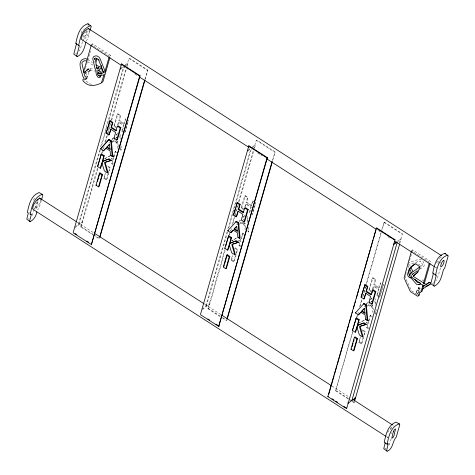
<?xml version="1.0" encoding="UTF-8"?>
<svg xmlns="http://www.w3.org/2000/svg" width="475" height="475" viewBox="0 0 475 475"><rect width="100%" height="100%" fill="white"/><g stroke="black" fill="none" stroke-linecap="round" stroke-linejoin="round"><path stroke-width="0.36" stroke-dasharray="2.38 1.78" d="M88.516 72.188L88.457 74.017L87.157 76.908M405.335 275.518L405.703 278.593L411.516 290.664L418.018 295.153M399.825 243.39L402.361 233.712L384.269 222.08L381.841 229.478M348.674 399.255L354.13 402.758L354.053 402.171L352.806 401.369M90.363 70.894L90.707 69.677L89.763 68.347M36.397 202.047L34.818 208.786L36.189 207.771L37.032 206.073L38.606 199.328M37.584 201.584L36.136 206.275L34.61 207.973M86.444 31.196C86.319 35.15 83.57 37.608 82.721 41.171M87.994 25.798L88.38 24.445M40.981 199.251L39.835 203.235L36.878 207.646L34.853 209.16M89.603 29.688L88.457 33.672L85.5 38.089L83.475 39.597M41.248 200.693L39.288 207.539L37.483 209.819M89.9 31.023L87.774 38.445L86.022 41.652M85.429 68.62L90.511 50.908M92.132 45.238L92.542 43.825L110.521 55.385L110.111 56.81M87.388 78.126L87.471 76.125L86.83 75.448M99.774 149.892L78.363 224.574L78.826 224.871L100.243 150.189M100.593 147.048L123.435 67.385M101.668 145.213L106.97 126.718M107.789 123.874L124.106 66.975M94.169 235.582L80.607 226.86L97.547 167.776M101.828 152.837L102.238 151.418M102.44 150.706L103.461 147.149M104.886 142.173L106.928 135.06M107.13 134.348L109.986 124.391M111.209 120.122L125.893 68.911M126.712 66.067L128.909 58.401L129.764 58.407L147.85 70.039L145.202 79.283M81.071 227.157L98.01 168.073M102.291 153.14L102.701 151.715M103.514 148.871L104.132 146.739M105.557 141.758L107.801 133.932M108.003 133.226L110.859 123.268M111.673 120.418L126.362 69.207M127.175 66.363L127.989 63.519L127.526 63.223L124.367 65.574M116.654 128.09L113.822 126.267L117.343 113.976L117.937 113.78L120.715 115.567L119.385 120.347L124.248 123.524L125.804 118.839L127.472 119.914M113.822 126.267L114.481 125.827L117.937 113.78M117.574 124.889L118.305 122.33L118.958 121.873L123.957 125.085L122.348 130.886L121.843 131.427L124.112 132.887M120.715 115.567L120.181 115.799L118.827 120.68L123.785 123.916L124.403 123.571M118.067 124.794L118.958 121.873M110.301 167.616L109.844 167.901L107.261 166.238L107.772 165.989L110.301 167.616L106.899 179.502L106.37 180.019L103.782 178.357L105.42 172.657M103.782 178.357L104.363 177.87L105.765 172.977M106.37 180.019L108.413 172.894M108.615 172.182L109.844 167.901M113.383 164.819L111.678 163.727L113.121 158.157L111.091 159.072M113.323 156.637L113.685 156.738L115.205 151.436L115.645 151.139L116.755 151.857M111.678 163.727L112.189 163.192L113.602 157.736L111.019 158.947M113.685 156.738L114.154 156.34L115.645 151.139M121.843 131.427L123.488 125.507L118.388 122.229M128.007 121.642L124.682 133.249L128.583 120.626L128.202 120.959M144.816 79.568L147.85 70.039M227.08 231.758L205.669 306.44L206.132 306.743L227.543 232.061M227.899 228.914L250.741 149.257M228.772 227.792L251.406 148.841M220.228 316.647L207.908 308.726L224.853 249.642M228.932 235.422L229.544 233.284M229.746 232.572L230.767 229.021M231.99 224.752L234.234 216.927M234.436 216.214L237.702 204.838M238.515 201.994L253.401 150.07M253.608 149.358L256.215 140.268L257.07 140.279L275.156 151.911L272.507 161.15M208.377 309.023L225.316 249.945M229.597 235.006L230.007 233.587M230.82 230.737L231.432 228.606M233.065 222.917L235.107 215.804M235.309 215.092L238.165 205.135M239.186 201.578L253.662 151.08M254.481 148.236L255.295 145.392L254.832 145.089L251.144 147.832M243.96 209.956L241.128 208.133L244.649 195.848L245.243 195.647L248.021 197.434L246.691 202.219L251.78 205.337L253.11 200.711L252.676 201.008L251.245 205.835L246.127 202.546L247.481 197.671L248.021 197.434M241.128 208.133L241.787 207.7L245.243 195.647M244.874 206.762L245.611 204.197L246.264 203.739L251.263 206.952L249.654 212.758L249.149 213.299L250.794 207.379L245.694 204.096M245.373 206.661L246.264 203.739M237.607 249.488L237.15 249.773L234.561 248.11L235.072 247.855L237.607 249.488L234.199 261.369L233.676 261.885L231.088 260.223L232.726 254.523M231.088 260.223L231.663 259.736L232.869 255.544M234.674 249.256L235.072 247.855M233.676 261.885L235.921 254.048M236.128 253.335L237.15 249.773M240.683 246.685L238.984 245.593L240.427 240.029L238.391 240.938M242.951 233.011L242.505 233.302L240.985 238.604L241.454 238.207L242.951 233.011L244.061 233.724M238.984 245.593L239.495 245.058L240.908 239.602L238.913 240.493M251.982 215.116L255.882 202.493L252.433 214.546M272.323 160.728L275.156 151.911M348.05 398.852L335.576 390.83L352.699 331.122M356.772 316.908L357.182 315.483M359.628 306.957L361.867 299.137M362.686 296.293L365.334 287.054M366.35 283.498L381.027 232.322M335.576 390.83L352.676 332.257M356.957 317.33L357.568 315.192M357.776 314.486L358.791 310.929M360.222 305.953L362.057 299.559M362.87 296.715L365.72 286.763M365.928 286.051L381.211 232.744M381.419 232.032L384.269 222.08M371.628 292.066L368.796 290.243L372.317 277.952L372.911 277.756L375.689 279.543L374.359 284.323L379.222 287.494L380.778 282.815L382.446 283.884M368.796 290.243L369.455 289.803L372.911 277.756M372.548 288.865L373.279 286.306L373.932 285.843L378.931 289.061L377.322 294.862L376.817 295.402L379.086 296.863M375.689 279.543L375.155 279.775L373.801 284.656L378.759 287.886L379.377 287.547M372.839 289.471L373.932 285.843M365.275 331.592L364.818 331.877L362.235 330.214L362.74 329.965L365.275 331.592L361.873 343.473L361.344 343.995L358.756 342.332L360.394 336.633M358.756 342.332L359.338 341.846L360.739 336.953M362.342 331.36L362.74 329.965M361.344 343.995L363.589 336.152M363.797 335.439L364.818 331.877M368.357 328.795L366.652 327.702L368.095 322.133L366.065 323.048M368.297 320.607L368.659 320.714L370.179 315.412L370.619 315.115L372.287 316.19M366.652 327.702L367.163 327.162L368.576 321.712L365.993 322.917M368.659 320.714L369.128 320.316L370.619 315.115M376.817 295.402L378.462 289.483L373.362 286.205M353.667 402.462L354.023 401.203M399.362 243.093L400.585 238.824L401.048 239.127L397.896 241.472M354.13 402.758L354.492 401.506M405.543 274.805L406.968 269.818M408.399 264.836L412.074 252.023M412.276 251.311L412.686 249.886L430.665 261.452L429.501 262.319M419.722 269.604L420.494 265.572L417.311 263.162M391.109 433.776L391.471 432.505M115.377 138.558C110.954 139.638 119.035 144.768 117.313 140.772M117.39 142.233L117.925 141.71M244.002 219.017L241.33 221.938L244.595 224.152L244.613 222.638M244.69 224.105L245.231 223.583M370.352 302.527C365.928 303.608 374.009 308.744 372.287 304.748M372.364 306.209L372.899 305.686L372.792 304.35M82.508 41.859L80.168 49.394L79.087 51.003M440.527 267.989L437.125 278.95L435.688 281.093M34.164 209.368L32.377 214.967L31.392 216.523M391.115 438.924L389.334 444.523L388.342 446.084M86.034 75.347L86.432 74.153M33.517 200.201L34.36 198.497L35.732 197.481M390.474 429.756L391.317 428.058L392.688 427.037M436.335 262.859L438.556 259.546M387.713 432.422L390.676 428.005L393.716 425.742M123.939 123.969L125.37 119.136L125.804 118.839M378.913 287.945L380.344 283.112L380.778 282.815M119.736 149.488L120.959 150.278L121.398 149.696L121.113 146.116M248.36 227.27L248.698 231.562L248.265 232.144L248.033 229.223M111.969 139.359L113.472 137.756M115.977 135.084L117.479 133.487M112.088 139.513L113.567 137.946M116.019 135.327L117.491 133.754M112.112 142.037L113.798 140.57L117.984 143.266L118.4 147.773L117.907 148.313L117.479 143.723L113.103 140.974M115.817 138.083L116.702 137.144M111.257 143.177L113.697 140.57M115.924 138.201L117.218 136.818M239.275 221.225L240.273 220.157M243.283 216.956L244.785 215.353M239.394 221.38L240.374 220.335M242.832 217.716L244.797 215.626M239.05 224.521L241.098 222.442L245.29 225.138L245.706 229.639M366.445 303.869L367.947 302.266M370.452 299.594L372.453 297.463M365.59 305.057L368.048 302.444M370.5 299.826L372.465 297.73M370.791 302.058L371.676 301.12M366.718 306.63L368.772 304.546L372.958 307.242L373.374 311.742L372.881 312.289L372.453 307.699L368.077 304.95L368.671 304.546M371.325 301.714L372.192 300.794M113.121 158.157L113.602 157.736M240.427 240.029L240.908 239.602M368.095 322.133L368.576 321.712M251.245 205.835L251.703 205.443M113.513 156.821L114.154 156.34M368.487 320.797L369.128 320.316M75.507 53.93L76.582 53.129M28.245 219.141L29.183 218.435M432.464 283.486L433.538 282.684M384.726 449.047L386.139 447.99M92.542 43.825L91.372 44.692L108.733 55.854M109.357 56.258L110.521 55.385M120.157 68.703L123.316 66.358M120.62 69.006L123.257 67.046M124.308 66.263L127.989 63.519M75.204 226.925L82.044 221.831L82.508 222.128L75.145 227.614M247.992 150.183L250.093 148.616M247.926 150.872L250.557 148.912M251.613 148.129L255.295 145.392M201.982 309.183L209.35 303.703L209.813 304L202.445 309.48M397.427 241.175L400.585 238.824M412.686 249.886L411.516 250.758L428.878 261.921M439.292 258.447L442.338 256.179M241.003 222.442L240.409 222.84L244.785 225.589L245.213 230.185M236.687 238.017L231.598 240.843L236.77 238.058M108.965 142.559L109.636 142.132M420.28 266.689L422.311 265.216L422.174 265.994L422.435 264.427L421.242 262.117L419.769 261.078L420.357 261.149L419.354 261.125L410.151 264.266L409.64 264.931L410.418 266.802M419.835 269.159L423.409 266.867L423.979 266.178L424.329 264.094L422.655 260.793L420.565 259.32L418.879 259.279L409.23 262.574M119.748 134.942L120.205 134.657L120.549 138.955M104.945 158.531L110.016 155.806M110.111 155.842L104.292 158.977L105.355 159.653M364.355 320.12L359.266 322.952L364.438 320.168M117.895 141.811L114.724 139.923M245.201 223.678L242.03 221.795M372.869 305.787L369.698 303.899M241.454 238.207L241.104 238.106M83.452 29.183L84.128 28.963M86.325 31.035L87.008 30.816A6.104 2.054 -57.3 0 1 85.458 36.201L83.897 37.365A6.104 2.054 -57.3 0 1 84.544 33.695M89.953 68.661L92.898 68.459M90.03 70.591L91.794 70.193L95.077 71.179M80.607 226.86L81.457 226.866L93.308 234.49M207.908 308.726L208.763 308.738L219.99 315.958M416.296 263.031L416.777 262.972M91.58 84.734L84.253 80.061M87.649 59.535L92.399 62.581M87.448 61.661L93.058 65.259M128.909 58.401L147.464 70.33M256.215 140.268L274.77 152.202M383.883 222.371L402.432 234.3M122.978 66.405L127.342 69.213M134.823 74.023L137.317 75.626M257.628 153.003L261.992 155.806M378.563 230.773L381.057 232.376M387.915 236.787L389.785 237.987M435.29 267.253L436.537 268.054L435.195 266.843M117.343 113.976L120.181 115.799M244.649 195.848L247.481 197.671M252.676 201.008L254.938 202.463M372.317 277.952L375.155 279.775M114.481 125.827L117.26 127.615M122.348 130.886L124.017 131.961M241.787 207.7L244.566 209.487M369.455 289.803L372.234 291.591M377.322 294.862L379.543 296.293M120.199 148.924L121.398 149.696M238.557 225.043L236.936 223.998L236.265 224.432L237.369 225.138M247.505 230.791L248.698 231.562M366.231 307.147L364.61 306.108L363.939 306.535L365.037 307.248M375.173 312.9L376.372 313.672L376.028 309.373M374.71 313.464L375.933 314.254M115.205 151.436L118.038 153.259M242.505 233.302L245.343 235.125M370.179 315.412L373.012 317.235M112.189 163.192L113.299 163.905M232.251 240.403L234.745 242.007M239.495 245.058L240.605 245.771M367.163 327.162L368.832 328.237M104.363 177.87L106.899 179.502M231.663 259.736L234.199 261.369M359.338 341.846L361.873 343.473M77.039 222.092L93.872 232.916M204.832 304.273L221.041 314.699M332.001 386.056L350.081 397.682M93.931 234.888L99.548 238.498L99.156 238.788L94.792 235.98M222.484 317.561L226.854 320.37L226.462 320.661L222.722 318.25M335.968 390.539L349.689 399.362M350.312 399.766L352.183 400.971M33.666 208.05L34.818 208.786M386.668 436.816L387.915 437.617L387.024 436.81M28.411 212.26L30.715 213.738M113.988 156.423L113.317 154.88M420.351 291.264L419.995 290.356M423.837 280.909L423.16 279.953L422.299 280.096L422.447 281.141M408.785 267.621L407.657 264.486M375.636 304.362L375.179 298.632L374.722 298.918L375.244 305.49M375.701 311.333L375.82 312.793M247.849 220.822L247.511 216.529L247.053 216.808L247.517 222.65M119.807 135.672L120.151 140.054M120.674 146.627L120.959 150.278M437.914 263.554A6.104 2.054 -57.3 0 1 439.517 259.683M440.438 262.188A6.104 2.054 -57.3 0 1 439.868 263.334M84.811 33.131A6.104 2.054 -57.3 0 1 85.441 31.979M81.118 33.321A6.104 2.054 -57.3 0 1 82.561 30.127M383.177 284.935L379.656 297.225L383.557 284.602L383.177 284.935"/><path stroke-width="0.71" d="M387.131 451.25L386.62 450.532L388.247 443.668L387.155 444.244L384.275 442.391L384.287 442.005C385.991 434.269 387.707 425.398 395.996 422.115L399.457 423.985L399.772 424.781L396.245 437.095C392.243 441.228 393.401 448.839 387.131 451.25L383.741 448.685L385.237 442.771M387.155 444.244L387.161 443.852C388.871 436.115 390.587 427.251 398.875 423.967L399.457 423.985M84.829 71.856L84.782 72.841L85.678 73.524L86.284 72.966L85.761 71.933L84.829 71.856L88.76 68.934M121.541 63.882L121.618 64.469L139.703 76.101L140.095 75.816L121.541 63.882L73.239 232.34L73.31 232.928L91.402 244.56L140.095 75.816M248.847 145.754L248.924 146.342L267.009 157.973L267.401 157.682L248.847 145.754L200.539 314.213L200.616 314.8L218.702 326.432L267.401 157.682M28.28 213.216L26.79 219.123L30.18 221.694C33.945 219.682 36.165 216.143 36.812 211.921M76.522 43.676L73.779 54.144L77.312 56.584C82.935 53.918 84.514 47.975 85.809 42.34M433.479 273.232L430.736 283.706L434.263 286.146C440.687 283.177 441.584 275.939 443.401 269.842L444.731 268.007L448.21 255.853L444.915 253.306C436.454 255.871 434.322 265.335 432.778 272.905L435.67 275.126L436.359 275.078L433.616 285.552L434.263 286.146M86.961 70.336L87.305 69.112L88.593 69.219L89.538 70.543L89.199 71.767L87.905 71.66M99.103 67.123L97.173 68.911L98.058 68.727L97.209 68.721M101.015 67.325L100.231 68.976L98.076 70.609M412.722 274.651L412.971 273.772M41.444 200.011L42.815 195.225L42.501 194.423L39.039 192.559C30.756 195.842 29.04 204.713 27.33 212.444L27.586 212.8M90.096 30.347L91.259 26.297L87.958 23.75C79.497 26.315 77.366 35.779 75.822 43.35L78.713 45.57L79.402 45.523L76.659 55.997L77.312 56.584M83.452 72.319L91.17 45.398M94.958 62.189L95.855 59.078L96.383 58.573L99.239 60.046M97.019 58.211L95.903 62.914L96.769 68.756M101.264 74.67L100.112 77.407L99.055 77.615L97.856 77.116L96.36 74.741L95.493 68.899M101.62 73.417L102.232 71.024L101.264 65.491M104.251 74.052L101.359 83.006C94.46 86.218 88.463 87.103 83.089 80.928L82.798 80.043L83.333 78.921L85.696 79.497L86.224 78.992L86.308 76.992L85.66 76.321L84.722 76.184M104.66 72.627L109.149 56.97M109.909 57.522L103.17 81.017L102.529 82.139L101.43 82.739M110.984 128.927L109.333 134.686L108.9 134.983L106.121 133.196L110.022 120.573L112.86 122.396L111.506 127.276L116.618 130.566M110.022 120.573L106.121 133.196M105.076 162.189L108.08 172.716L107.498 172.918L104.512 162.693L111.376 160.372L109.048 158.781L102.772 161.221L104.221 155.675L101.383 153.852L97.476 166.47L100.255 168.257L100.694 167.966L102.22 162.646M97.862 166.143L101.383 153.852M108.9 134.983L110.746 129.283L115.597 132.454L113.988 138.255L116.767 140.042L117.355 139.846L120.882 127.555L118.049 125.732L117.444 126.207L115.888 130.886L111.025 127.716L112.355 122.936L112.86 122.396M100.255 168.257L101.751 163.044L102.398 162.569M104.221 155.675L103.71 156.21L102.297 161.648L108.448 159.256L110.728 160.817M96.003 185.238L99.412 173.357L99.934 172.835L102.523 174.497L99.049 186.616L98.539 186.865L96.003 185.238L96.461 184.953M97.482 181.391L98.503 177.822M98.913 176.397L99.934 172.835M98.539 186.865L101.947 174.984L102.523 174.497M116.767 140.042L120.222 127.995L120.882 127.555M91.402 244.56L139.703 76.101M99.566 237.369L144.608 80.281M99.958 237.078L145 79.99M238.106 211.434L236.639 216.553L236.206 216.849L233.427 215.068L237.328 202.445L240.16 204.262L238.806 209.143L243.924 212.432M235.76 207.902L233.427 215.068M236.152 206.536L237.328 202.445M227.561 250.129C228.024 247.57 231.99 237.114 228 249.832L227.561 250.129L224.782 248.342L228.689 235.719L231.521 237.542L230.078 243.093L236.354 240.653L238.682 242.244L231.812 244.56L234.798 254.784L235.386 254.582L232.34 244.156L238.682 242.244M225.756 245.961L228.689 235.719M236.206 216.849L238.052 211.149L242.903 214.32L241.294 220.127L244.073 221.914L244.661 221.712L248.188 209.422L245.349 207.605L244.75 208.074L243.194 212.758L238.331 209.588L239.661 204.802L240.16 204.262M231.521 237.542L231.016 238.082L229.597 243.515L235.748 241.128L238.034 242.689M226.712 255.223L223.303 267.104L225.839 268.737L226.349 268.482L229.829 256.369L227.24 254.707L226.712 255.223L229.247 256.856L229.829 256.369M223.767 266.819L224.378 264.682M224.788 263.257L227.24 254.707M225.839 268.737L229.247 256.856M244.073 221.914L247.528 209.861L248.188 209.422M218.702 326.432L267.009 157.973M226.872 319.236L272.116 161.441M227.258 318.945L272.3 161.862M327.821 396.601L376.515 227.852L395.063 239.786L346.762 408.245L345.907 408.233L327.821 396.601L328.207 396.31M328.819 394.179L331.265 385.652M331.675 384.228L334.121 375.701M334.525 374.276L336.971 365.75M337.381 364.325L343.087 344.423M343.496 343.003L345.942 334.471M346.346 333.052L348.793 324.52M349.202 323.101L351.648 314.569M352.052 313.15L352.664 311.018M353.483 308.174L354.498 304.617M354.908 303.198L355.52 301.067M356.333 298.223L357.354 294.666M357.764 293.247L358.779 289.691M359.189 288.272L361.635 279.739M362.039 278.32L364.485 269.788M364.895 268.369L367.341 259.837M367.751 258.418L370.197 249.886M370.601 248.467L373.047 239.934M373.457 238.515L375.903 229.983M365.958 292.903L364.307 298.662L363.874 298.959L361.095 297.172L364.996 284.549L367.834 286.372L366.474 291.246L371.67 294.429M364.996 284.549L361.095 297.172M355.229 332.233C355.692 329.674 359.658 319.224 355.668 331.942L355.229 332.233L352.45 330.446L356.357 317.828L359.195 319.651L357.746 325.197L364.022 322.757L366.35 324.348L359.48 326.669L362.473 336.894L363.054 336.692L360.092 326.135M356.357 317.828L352.45 330.446M363.874 298.959L365.72 293.259L370.571 296.43L368.962 302.231L371.741 304.018L372.329 303.822L375.856 291.531L373.023 289.708L372.418 290.183L370.862 294.862L365.999 291.692L367.329 286.912L367.834 286.372M359.195 319.651L358.684 320.186L357.265 325.624L363.423 323.232L365.702 324.793M350.978 349.214L354.386 337.333L354.908 336.811L357.497 338.473L354.023 350.592L353.513 350.841L350.978 349.214L351.435 348.929M352.052 346.792L353.073 343.223M353.477 341.798L354.095 339.661M353.513 350.841L356.921 338.96L357.497 338.473M372.056 293.081L373.023 289.708M371.741 304.018L375.197 291.971L375.856 291.531M351.886 400.478L397.165 242.577M354.207 400.579L354.926 398.062M354.671 400.876L399.623 244.102M411.314 251.471L404.071 277.863L410.353 291.537L417.656 296.269L418.285 295.973L418.463 294.619L416.557 292.452L416.438 291.531L417.347 290.065M422.999 284.988L420.969 292.072L420.44 292.576L419.597 292.398L418.119 290.302M423.403 283.569L429.293 263.025M423.759 285.534L422.133 291.205L421.604 291.703M424.169 284.121L430.059 263.577M98.747 72.651L99.299 71.731L98.361 72.61M100.451 148.966L109.078 139.383L111.346 140.838L112.812 156.34L112.213 156.53L110.592 155.485L110.099 150.937L105.913 148.242L103.443 150.89L100.451 148.966L109.078 139.383M106.263 147.909L103.443 150.89M109.767 143.99L107.172 146.965L110.438 149.18M227.757 230.832L236.384 221.249L238.646 222.704L240.118 238.207L239.519 238.397L237.898 237.357L237.405 232.803L233.213 230.108L230.749 232.756L227.757 230.832L228.119 230.494M233.094 230.31L230.749 232.756M236.639 226.338L234.472 228.837L237.743 231.052M355.425 312.942L364.052 303.359L366.32 304.813L367.787 320.316L367.187 320.506L365.566 319.461L365.073 314.913L360.887 312.218L358.417 314.866L355.425 312.942L355.793 312.598M361.238 311.885L358.417 314.866M364.313 308.447L362.146 310.941L365.299 313.126M37.24 200.349L38.03 199.47M236.384 221.249L235.855 221.772L238.076 223.203L239.519 238.397M364.052 303.359L363.523 303.881L365.744 305.306L367.187 320.506M99.602 74.041L100.843 72.889L100.593 71.879L99.524 70.698L98.2 70.247M413.119 276.153C416.177 273.731 419.965 270.887 419.33 266.439L416.147 264.029L415.126 263.904L409.272 268.666L407.633 274.105L407.645 275.358L409.331 277.608L410.531 277.958L411.516 277.596M413.22 276.248L418.042 271.914M102.297 161.648L102.772 161.221M229.597 243.515L230.078 243.093M357.265 325.624L357.746 325.197M112.213 156.53L110.77 141.33L111.346 140.838M238.076 223.203L238.646 222.704M365.744 305.306L366.32 304.813M224.782 248.342L225.168 248.009M430.534 282.607L429.382 282.293L427.055 284.056L425.808 284.305L413.683 276.64M415.203 263.898C411 265.78 407.312 271.261 409.438 275.779M412.377 274.301L417.46 270.685M441.714 255.782L88.255 28.476L85.215 30.738L82.258 35.156L81.118 39.134L121.107 65.206M76.416 221.688L39.639 198.039L36.593 200.302L33.636 204.713L32.496 208.697L33.838 209.914L386.044 436.418M393.745 243.918L396.376 241.959M393.686 244.607L396.839 242.256M430.172 284.109C424.46 290.16 418.38 280.517 413.202 278.641L411.421 276.503L410.774 274.55L411.261 272.846L419.698 267.057M422.875 286.609L424.656 285.428M425.838 284.644L429.382 282.293M422.233 289.317L429.94 284.192M95.481 57.825L94.483 59.209L94.596 58.52L94.632 59.274M418.825 295.402L419.455 295.1L419.627 293.752L418.392 292.374M113.988 138.255L114.522 138.023M368.962 302.231L369.497 301.999M110.592 155.485L111.162 155.277M237.898 237.357L238.462 237.144M365.566 319.461L366.136 319.247M429.364 284.228L430.528 283.807M105.818 161.957L111.376 160.372M360.786 325.933L366.35 324.348M75.834 43.718L76.143 43.647M432.79 273.273L433.093 273.202M395.063 239.786L394.214 239.774L376.123 228.143M90.838 25.602C82.377 28.162 80.245 37.632 78.696 45.202L78.713 45.57M447.788 255.158C439.327 257.717 437.196 267.188 435.652 274.758L435.67 275.126M98.83 73.471L102.701 73.221L103.348 72.782L103.312 71.772L103.485 72.206L98.568 59.791M99.21 75.305L103.366 75.044M42.501 194.423L41.919 194.412C33.63 197.695 31.914 206.56 30.204 214.296L30.198 214.688L31.291 214.112L31.32 214.409L29.664 220.976L30.18 221.694M98.272 73.483L99.34 73.548L99.121 73.304M419.443 282.72L417.489 282.566L414.633 279.258M419.443 284.584L416.599 284.359L410.157 276.895L409.349 274.592L411.029 272.656L411.012 271.575L409.788 269.349M418.825 284.656L420.12 284.774L420.476 283.557L419.538 282.227M86.86 78.624L85.055 77.995M100.213 66.559L98.278 66.233L95.956 64.867M99.222 68.234L96.799 67.658M87.056 59.155L85.316 58.568C76.042 59.838 81.563 70.745 82.781 76.196L83.992 78.209M86.201 60.859L84.069 60.788L82.27 62.154L81.872 63.003L84.603 75.644M100.219 76.742L98.028 75.192M139.187 76.831L248.9 147.387M266.98 159.012L376.069 229.17M394.772 241.199L434.667 266.855M120.157 68.703L120.62 69.006M247.463 150.575L247.926 150.872M109.577 121.149L112.355 122.936M117.444 126.207L120.222 127.995M236.882 203.015L239.661 204.802M244.75 208.074L247.528 209.861M364.551 285.125L367.329 286.912M372.418 290.183L375.197 291.971M107.635 133.594L109.333 134.686M235.505 215.822L236.639 216.553M108.549 139.905L110.77 141.33M100.932 154.422L103.71 156.21M228.237 236.295L231.016 238.082M355.906 318.398L358.684 320.186M107.498 172.918L104.381 170.911L101.923 162.967M234.798 254.784L231.687 252.783L229.229 244.833M362.473 336.894L359.355 334.887L356.897 326.942M99.412 173.357L101.947 174.984M354.386 337.333L356.921 338.96M355.104 397.433L355.573 397.735L348.205 403.216L347.736 402.919M94.495 233.314L204.208 303.875M222.288 315.501L331.378 385.652M352.569 399.285L392.469 424.941M74.949 233.445L76.819 234.644M86.8 241.062L88.671 242.268M207.866 318.921L209.736 320.126M215.977 324.134L219.094 326.141M331.948 398.721L333.824 399.92M335.694 401.126L337.565 402.331M343.799 406.339L345.675 407.544M346.299 407.948L346.762 408.245M88.255 28.476L89.603 29.688M39.639 198.039L40.981 199.251M98.568 75.323L97.333 74.07M444.915 253.306L445.336 254M87.958 23.75L88.38 24.445M410.75 267.366L412.864 271.261M105.177 71.577L100.148 58.87L99.008 57.131L96.93 55.919L95.243 55.925L93.486 56.786L92.732 58.556L95.036 68.75M96.983 70.223L97.529 73.874M418.38 287.85L418.362 288.717L419.383 289.287L420.031 288.776L419.407 287.88L418.38 287.85M106.709 147.238L109.98 149.465L109.422 144.418L106.709 147.238M234.009 229.11L237.28 231.331L236.728 226.29L234.009 229.11M361.677 311.214L364.954 313.435L364.396 308.394L361.677 311.214M393.353 431.603L391.774 438.348L393.146 437.327L393.983 435.628L395.562 428.883L394.197 429.905L393.353 431.603M443.282 260.591L442.397 261.535A6.104 2.054 -57.3 0 0 440.853 266.926L442.415 265.757A6.104 2.054 -57.3 0 0 443.965 260.371L443.282 260.591"/></g></svg>
